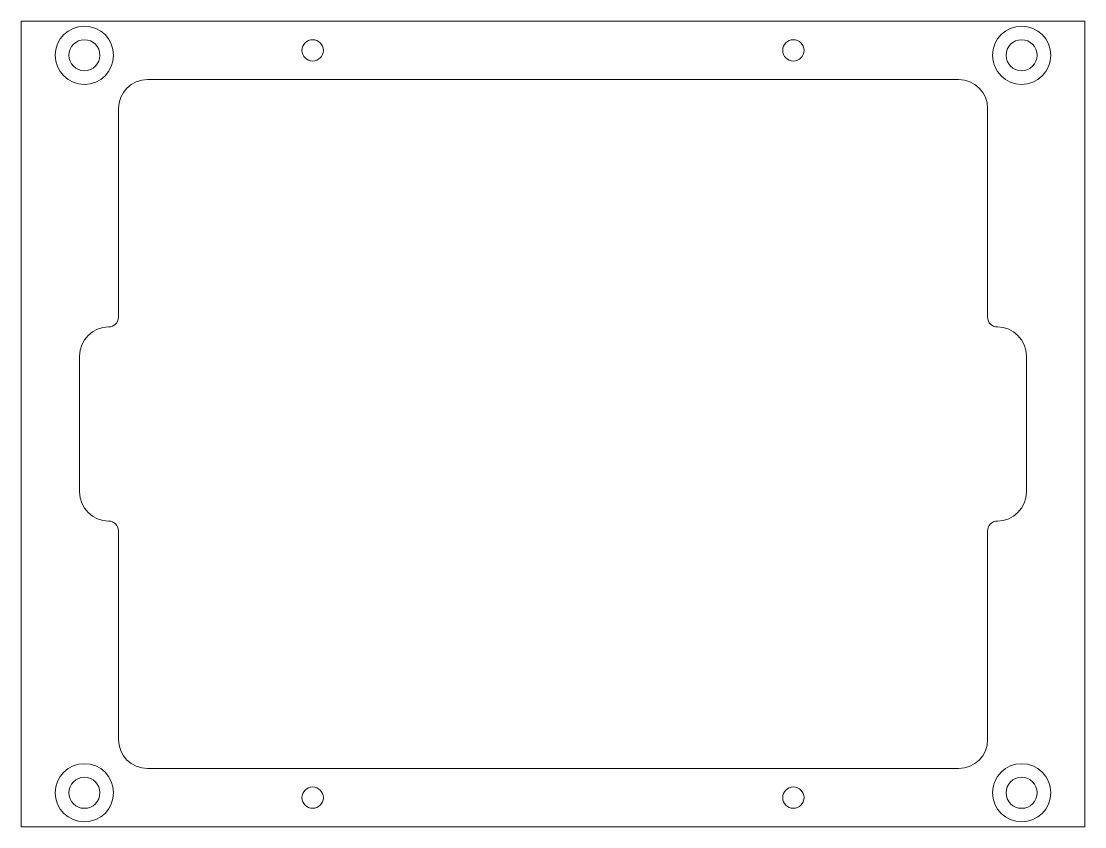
# Model space of a CAD drawing. Header units: millimetres. Extents: x -55 to 54, y 3 to 86.
import ezdxf

# ---------------------------------------------------------------- set-up
doc = ezdxf.new("R2010")
doc.units = ezdxf.units.MM

msp = doc.modelspace()

# ---------------------------------------------------------------- linework, layer by layer
at = {"color": 7, "linetype": 'Continuous', "lineweight": 15}
for p, q in [((54.01, 86.45), (-55.49, 86.45)), ((-55.49, 86.45), (-55.49, 3.45)), ((54.01, 3.45), (54.01, 86.45)), ((41.01, 80.45), (-42.49, 80.45)), ((-45.49, 77.45), (-45.49, 55.95)), ((44.01, 55.95), (44.01, 77.45)), ((-49.49, 51.95), (-49.49, 37.95)), ((48.01, 37.95), (48.01, 51.95)), ((-45.49, 33.95), (-45.49, 12.45)), ((44.01, 12.45), (44.01, 33.95)), ((-42.49, 9.45), (41.01, 9.45)), ((-55.49, 3.45), (54.01, 3.45))]:
    msp.add_line(p, q, dxfattribs=at)
for centre, radius in [((-48.99, 82.95), 3), ((47.51, 82.95), 3), ((-48.99, 82.95), 1.6), ((-25.49, 83.45), 1.1), ((24.01, 83.45), 1.1), ((47.51, 82.95), 1.6), ((-48.99, 6.95), 3), ((47.51, 6.95), 3), ((-48.99, 6.95), 1.6), ((47.51, 6.95), 1.6), ((-25.49, 6.45), 1.1), ((24.01, 6.45), 1.1)]:
    msp.add_circle(centre, radius, dxfattribs=at)
for centre, radius, start, end in [((-42.49, 77.45), 3, 90, 180), ((41.01, 77.45), 3, 0, 90), ((-46.49, 55.95), 1, 270, 0), ((45.01, 55.95), 1, 180, 270), ((-46.49, 51.95), 3, 90, 180), ((45.01, 51.95), 3, 0, 90), ((-46.49, 37.95), 3, 180, 270), ((45.01, 37.95), 3, 270, 0), ((-46.49, 33.95), 1, 0, 90), ((45.01, 33.95), 1, 90, 180), ((-42.49, 12.45), 3, 180, 270), ((41.01, 12.45), 3, 270, 0)]:
    msp.add_arc(centre, radius, start, end, dxfattribs=at)

doc.saveas('drawing.dxf')
